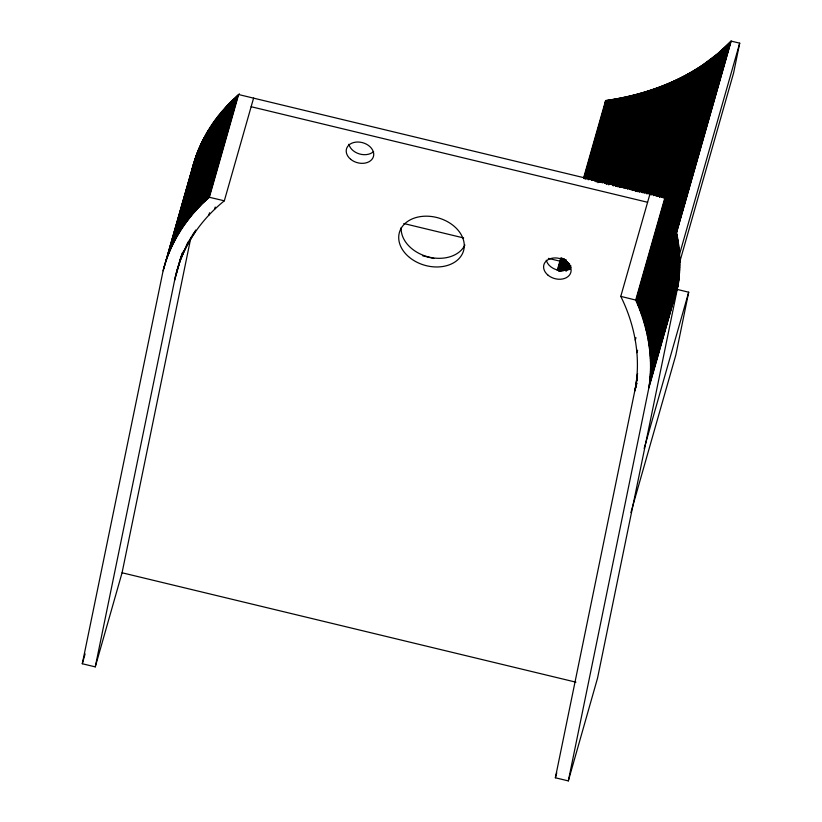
<?xml version="1.0" encoding="UTF-8"?>
<svg xmlns="http://www.w3.org/2000/svg" width="822" height="822" viewBox="0 0 822 822"><rect width="100%" height="100%" fill="white"/><g stroke="black" fill="none" stroke-linecap="round" stroke-linejoin="round"><path stroke-width="1.23" d="M568.331 780.9L597.543 678.14L678.119 285.142C682.856 255.406 677.349 224.612 664.998 197.321L650.058 193.632L620.774 296.372C635.19 325.409 641.417 359.152 634.728 391.149L555.364 777.776L568.331 780.9L648.846 387.892C653.582 358.145 648.075 327.351 635.725 300.061L702.8 64.917L717.935 53.492L731.128 41.1L739.708 43.165L733.604 72.932L679.249 263.698M190.868 237.609L122.067 572.77L95.26 666.868L82.292 663.744L163.105 270.798C170.298 242.213 187.2 216.546 209.353 197.28L238.627 94.54L650.058 193.632M190.838 175.589C196.602 143.645 215.015 114.833 239.449 93.821M95.26 666.868L174.624 280.24C180.881 248.85 199.541 220.738 224.334 200.804L253.608 98.065M604.355 106.85L605.639 100.561C640.019 95.701 673.886 84.409 702.8 64.917M676.352 289.221L688.692 292.2L675.828 355.032L630.906 512.568M163.516 269.246L193.663 163.393M163.105 270.798L195.102 158.78M166.352 259.988L196.16 155.728M167.441 256.947L196.715 154.207M168.007 255.437L197.28 152.697M168.602 253.936L197.876 151.197M169.209 252.436L198.482 149.696M169.835 250.946L199.109 148.207M170.473 249.456L199.746 146.717M171.14 247.977L200.414 145.237M171.819 246.508L201.092 143.768M172.507 245.038L201.791 142.298M173.226 243.589L202.5 140.839M173.956 242.13L203.24 139.391M174.706 240.692L203.979 137.942M175.476 239.253L204.75 136.514M176.257 237.825L205.541 135.075M177.059 236.397L206.343 133.657M177.881 234.989L207.154 132.239M178.723 233.582L207.997 130.832M179.576 232.174L208.85 129.434M180.439 230.787L209.723 128.047M181.333 229.4L210.607 126.66M182.237 228.023L211.511 125.283M183.162 226.656L212.436 123.916M184.097 225.3L213.371 122.56M185.053 223.954L214.326 121.204M186.029 222.608L215.302 119.868M187.015 221.272L216.289 118.532M188.022 219.947L217.296 117.207M189.039 218.631L218.323 115.892M190.077 217.327L219.361 114.587M191.136 216.032L220.409 113.292M192.204 214.737L221.488 111.998M176.381 272.781L180.778 257.389M193.293 213.463L222.567 110.723M175.271 277.23L181.498 255.467M174.624 280.24L182.248 253.063M180.09 261.149L182.371 253.608M181.189 258.293L182.587 253.402M181.765 256.875L183.162 251.984M194.403 212.189L223.676 109.449M182.361 255.467L183.398 251.799M182.967 254.06L184.015 250.391M183.594 252.662L184.292 250.217M195.523 210.935L224.796 108.185M184.231 251.265L184.929 248.819M184.899 249.878L185.587 247.432M185.567 248.501L186.615 244.833M196.653 209.682L225.927 106.932M186.265 247.124L187.313 243.456M186.974 245.757L188.022 242.089M197.804 208.439L227.078 105.699M187.704 244.391L188.392 241.945M188.444 243.045L189.142 240.599M198.975 207.206L228.249 104.466M189.204 241.699L189.903 239.253M189.974 240.353L190.673 237.907M190.766 239.027L191.464 236.582M200.157 205.983L229.43 103.243M191.577 237.702L192.276 235.256M192.399 236.376L193.098 233.941M201.349 204.77L230.633 102.031M193.242 235.071L193.941 232.626M194.105 233.767L194.793 231.321M202.572 203.568L231.845 100.829M194.978 232.472L195.667 230.026M203.794 202.376L233.068 99.637M205.038 201.195L234.321 98.455M206.301 200.023L235.575 97.273M207.576 198.862L236.849 96.112M208.86 197.712L238.144 94.962M208.839 215.22L209.538 212.775M82.292 663.744L85.108 653.88M214.511 209.487L215.21 207.041M557.244 270.407L560.748 258.098M583.548 178.097L605.639 100.561M557.696 270.346L561.2 258.036M584 178.035L606.091 100.5M558.395 270.243L561.899 257.933M584.699 177.932L606.79 100.397M558.744 271.373L562.258 259.064M585.048 179.062L607.489 100.294M559.443 271.27L562.957 258.961M585.747 178.96L608.198 100.192M560.152 271.157L563.656 258.848M586.446 178.857L608.897 100.089M560.851 271.055L564.354 258.745M587.144 178.744L609.595 99.976M561.549 270.941L564.704 259.865M587.843 178.631L610.294 99.863M562.238 270.828L565.402 259.752M588.192 179.751L610.993 99.76M562.936 270.715L566.091 259.639M588.891 179.638L611.681 99.637M563.635 270.602L566.44 260.759M589.59 179.525L612.38 99.524M564.334 270.489L566.79 261.869M590.278 179.412L613.078 99.411M565.022 270.366L567.478 261.756M590.977 179.288L613.767 99.287M565.721 270.253L567.817 262.865M591.316 180.398L614.466 99.174M566.06 271.352L568.516 262.742M592.015 180.285L615.154 99.051M567.098 270.006L568.855 263.852M592.703 180.162L615.853 98.928M567.797 269.883L569.543 263.728M593.392 180.028L616.541 98.804M568.485 269.75L569.882 264.828M594.08 179.905L617.23 98.671M569.173 269.626L570.221 265.927M594.419 181.004L617.918 98.548M569.862 269.493L570.91 265.804M595.107 180.881L618.606 98.414M595.796 180.748L619.295 98.28M596.135 181.847L619.983 98.147M596.823 181.703L620.672 98.013M597.502 181.57L621.35 97.88M597.841 182.659L622.038 97.736M598.519 182.525L622.716 97.602M599.207 182.381L623.405 97.458M599.885 182.237L624.083 97.315M600.563 182.094L624.761 97.171M601.252 181.95L625.45 97.027M601.93 181.796L626.128 96.873M602.249 182.874L626.806 96.719M602.927 182.72L627.484 96.575M603.605 182.566L628.152 96.421M604.283 182.412L628.83 96.256M604.602 183.491L629.508 96.102M605.28 183.327L630.176 95.948M605.948 183.172L630.854 95.784M606.266 184.241L631.522 95.619M606.944 184.077L632.19 95.455M607.612 183.912L632.858 95.29M608.28 183.738L633.526 95.126M608.599 184.806L634.194 94.962M609.256 184.631L634.861 94.787M609.924 184.457L635.529 94.612M610.592 184.282L636.187 94.438M611.249 184.107L636.855 94.263M611.917 183.933L637.512 94.088M612.226 184.981L638.18 93.903M612.883 184.806L638.838 93.729M613.191 185.854L639.495 93.544M613.849 185.669L640.153 93.359M614.507 185.484L640.811 93.174M615.164 185.299L641.468 92.989M615.473 186.337L642.126 92.804M616.12 186.152L642.773 92.609M616.777 185.957L643.431 92.413M617.425 185.762L644.078 92.228M617.733 186.8L644.736 92.033M618.38 186.604L645.383 91.828M619.028 186.399L646.03 91.632M619.326 187.437L646.678 91.437M619.973 187.231L647.325 91.232M620.61 187.026L647.972 91.026M621.257 186.82L648.609 90.821M621.905 186.615L649.257 90.615M622.192 187.642L649.894 90.41M622.829 187.426L650.541 90.194M623.466 187.21L651.178 89.988M623.754 188.238L651.815 89.773M624.391 188.022L652.452 89.557M625.028 187.806L653.089 89.341M625.665 187.58L653.726 89.125M625.953 188.598L654.353 88.899M626.58 188.372L654.99 88.684M627.217 188.146L655.617 88.457M627.494 189.152L656.244 88.231M628.121 188.926L656.881 88.005M628.748 188.7L657.508 87.779M629.375 188.474L658.134 87.553M629.652 189.471L658.761 87.317M630.269 189.235L659.378 87.091M630.895 189.009L660.004 86.855M631.162 190.005L660.621 86.618M631.789 189.759L661.248 86.382M632.406 189.522L661.864 86.135M632.673 190.519L662.481 85.899M633.289 190.272L663.097 85.652M633.906 190.026L663.714 85.416M634.522 189.779L664.33 85.169M634.779 190.766L664.936 84.923M635.385 190.519L665.553 84.676M635.653 191.495L666.159 84.419M636.259 191.249L666.765 84.173M636.865 190.992L667.382 83.916M637.471 190.735L667.988 83.659M637.728 191.711L668.584 83.402M638.334 191.454L669.19 83.145M638.93 191.197L669.796 82.888M639.187 192.163L670.392 82.632M639.783 191.906L670.999 82.364M640.379 191.639L671.595 82.097M640.975 191.372L672.191 81.84M641.222 192.338L672.786 81.573M641.818 192.071L673.382 81.296M642.414 191.803L673.968 81.029M642.65 192.759L674.564 80.761M643.236 192.482L675.15 80.484M643.832 192.214L675.746 80.207M644.068 193.16L676.331 79.929M644.654 192.882L676.917 79.652M645.239 192.605L677.503 79.374M645.815 192.327L678.078 79.097M646.051 193.273L678.664 78.809M646.626 192.985L679.249 78.532M646.863 193.93L679.825 78.244M647.438 193.653L680.4 77.956M648.013 193.355L680.976 77.669M648.589 193.067L681.551 77.381M648.805 194.013L682.126 77.083M649.38 193.715L682.702 76.795M649.955 193.417L683.267 76.497M650.171 194.352L683.832 76.199M650.736 194.054L684.407 75.901M650.952 194.989L684.973 75.603M651.517 194.691L685.538 75.305M652.082 194.382L686.103 75.008M652.637 194.084L686.658 74.699M652.853 195.009L687.223 74.391M653.408 194.701L687.778 74.083M653.613 195.626L688.333 73.785M654.168 195.317L688.887 73.466M654.723 195.009L689.442 73.158M655.278 194.691L689.997 72.85M655.483 195.605L690.552 72.531M656.028 195.297L691.097 72.223M656.223 196.211L691.651 71.904M656.768 195.893L692.196 71.586M657.323 195.574L692.741 71.267M657.508 196.479L693.285 70.939M658.052 196.16L693.819 70.62M658.597 195.831L694.364 70.291M659.131 195.513L694.898 69.973M659.316 196.417L695.443 69.644M659.501 197.311L695.977 69.315M660.035 196.982L696.511 68.986M660.569 196.653L697.046 68.658M661.104 196.324L697.57 68.318M661.278 197.218L698.104 67.99M661.813 196.879L698.628 67.651M662.337 196.54L699.162 67.312M662.511 197.434L699.686 66.972M663.035 197.095L700.21 66.633M663.2 197.989L700.724 66.294M663.724 197.65L701.248 65.955M664.238 197.301L701.762 65.606M664.402 198.184L702.286 65.267M636.002 300.667L703.313 64.568M665.245 199.602L703.827 64.219M665.409 200.486L704.331 63.869M636.721 302.301L704.844 63.52M666.067 201.01L705.348 63.16M666.221 201.883L705.851 62.811M637.42 303.945L666.693 201.195M666.375 202.757L706.355 62.451M666.878 202.397L706.858 62.092M667.032 203.27L707.362 61.732M638.098 305.579L667.372 202.839M667.176 204.144L707.855 61.373M667.669 203.784L708.359 61.013M667.813 204.647L708.852 60.653M638.766 307.223L668.039 204.483M667.957 205.51L709.345 60.283M668.101 206.384L709.838 59.924M639.413 308.867L710.321 59.554M668.728 206.877L710.814 59.184M668.861 207.74L711.297 58.814M669.005 208.593L711.79 58.444M640.04 310.521L669.313 207.771M669.488 208.223L712.273 58.064M669.611 209.076L712.746 57.694M669.396 211.162L713.229 57.324M640.657 312.165L669.93 209.425M669.868 210.792L713.712 56.944M670.351 210.411L714.184 56.564M641.242 313.819L714.657 56.184M670.249 213.34L715.13 55.804M670.711 212.96L715.602 55.423M641.818 315.463L716.075 55.043M635.262 340.113L635.961 337.667M671.297 213.422L716.537 54.653M671.071 215.498L717.01 54.273M642.372 317.117L671.656 214.378M671.184 216.34L717.472 53.882M671.646 215.96L717.935 53.492M672.098 215.57L718.397 53.101M642.917 318.772L672.191 216.032M671.862 217.635L718.849 52.711M671.964 218.477L719.312 52.32M672.427 218.087L719.764 51.93M643.441 320.436L720.216 51.539M672.982 218.518L720.668 51.139M672.725 220.584L721.12 50.738M643.934 322.09L673.218 219.351M672.828 221.416L721.572 50.348M673.269 221.015L722.014 49.947M644.427 323.745L722.466 49.546M673.454 222.68L722.908 49.135M636.906 352.679L637.605 350.234M673.547 223.502L723.35 48.734M673.639 224.334L723.781 48.334M644.89 325.409L674.163 222.67M674.071 223.923L724.223 47.923M674.513 223.522L724.655 47.522M645.342 327.064L725.096 47.111M674.317 226.389L725.528 46.7M674.4 227.211L725.949 46.289M645.763 328.728L726.381 45.878M674.903 227.612L726.812 45.467M675.335 227.201L727.234 45.046M646.174 330.393L727.655 44.635M675.119 230.057L728.076 44.213M675.191 230.869L728.498 43.802M646.575 332.057L728.909 43.381M676.023 230.037L729.33 42.96M646.945 333.711L729.741 42.538M676.146 231.65L730.152 42.117M676.557 231.229L730.563 41.686M676.259 233.263L730.974 41.264M647.304 335.376L731.128 41.1M647.633 337.041L676.917 234.291M636.927 375.962L637.625 373.517M636.793 377.493L637.492 375.048M647.952 338.705L677.236 235.955M636.629 379.024L637.327 376.579M636.454 380.545L637.502 376.887M636.269 382.066L637.307 378.408M636.053 383.586L637.451 378.706M648.26 340.359L677.534 237.62M635.827 385.107L636.526 382.662M635.581 386.617L636.629 382.949M635.314 388.128L636.711 383.237M635.036 389.628L636.773 383.514M648.537 342.024L677.811 239.284M634.728 391.149L636.475 385.035M648.805 343.688L678.078 240.938M649.041 345.343L678.325 242.603M649.267 347.007L678.551 244.257M649.483 348.662L678.756 245.922M649.668 350.326L678.941 247.576M649.842 351.98L679.116 249.23M649.986 353.635L679.27 250.895M650.12 355.289L679.393 252.549M650.233 356.943L679.517 254.193M679.383 254.861L739.708 43.165M650.336 358.587L679.609 255.848M650.408 360.242L679.681 257.502M650.469 361.886L679.743 259.146M650.51 363.53L679.784 260.79M650.521 365.173L679.804 262.434M650.531 366.818L679.804 264.078M650.51 368.451L679.784 265.712M650.479 370.095L679.753 267.345M650.418 371.729L679.691 268.979M650.346 373.352L679.619 270.613M650.253 374.986L679.527 272.236M650.14 376.61L679.424 273.87M650.017 378.233L679.291 275.483M649.863 379.846L679.147 277.106M649.699 381.47L678.972 278.72M649.514 383.073L678.787 280.333M649.308 384.686L678.592 281.946M649.092 386.289L678.366 283.549M648.846 387.892L678.119 285.142M644.16 448.504L688.692 292.2M555.364 777.776L556.761 772.886M209.353 197.28L224.334 200.804M251.142 106.716L647.592 202.274M403.828 223.533L463.649 237.948M548.397 258.375L559.618 261.077M422.611 255.786L433.831 258.488M122.067 572.77L575.945 682.178M620.774 296.372L635.725 300.061M373.62 151.556A14.005 10.347 15.9 0 1 359.42 153.93A14.005 10.347 15.9 0 1 348.888 144.251M464.913 245.007A33.353 24.639 15.9 0 1 427.584 256.731A33.353 24.639 15.9 0 1 401.228 227.468M570.93 267.54A14.005 10.347 15.9 0 1 556.792 269.832A14.005 10.347 15.9 0 1 546.301 260.235M548.11 275.247A14.005 10.347 15.9 0 0 570.817 272.483A14.005 10.347 15.9 0 0 553.144 258.046A14.005 10.347 15.9 0 0 548.11 275.247M409.469 257.42A33.353 24.639 15.9 0 0 463.526 250.844A33.353 24.639 15.9 0 0 421.47 216.463A33.353 24.639 15.9 0 0 409.469 257.42M350.645 159.273A14.005 10.347 15.9 0 0 373.404 156.653A14.005 10.347 15.9 0 0 355.864 142.124A14.005 10.347 15.9 0 0 350.645 159.273"/></g></svg>
